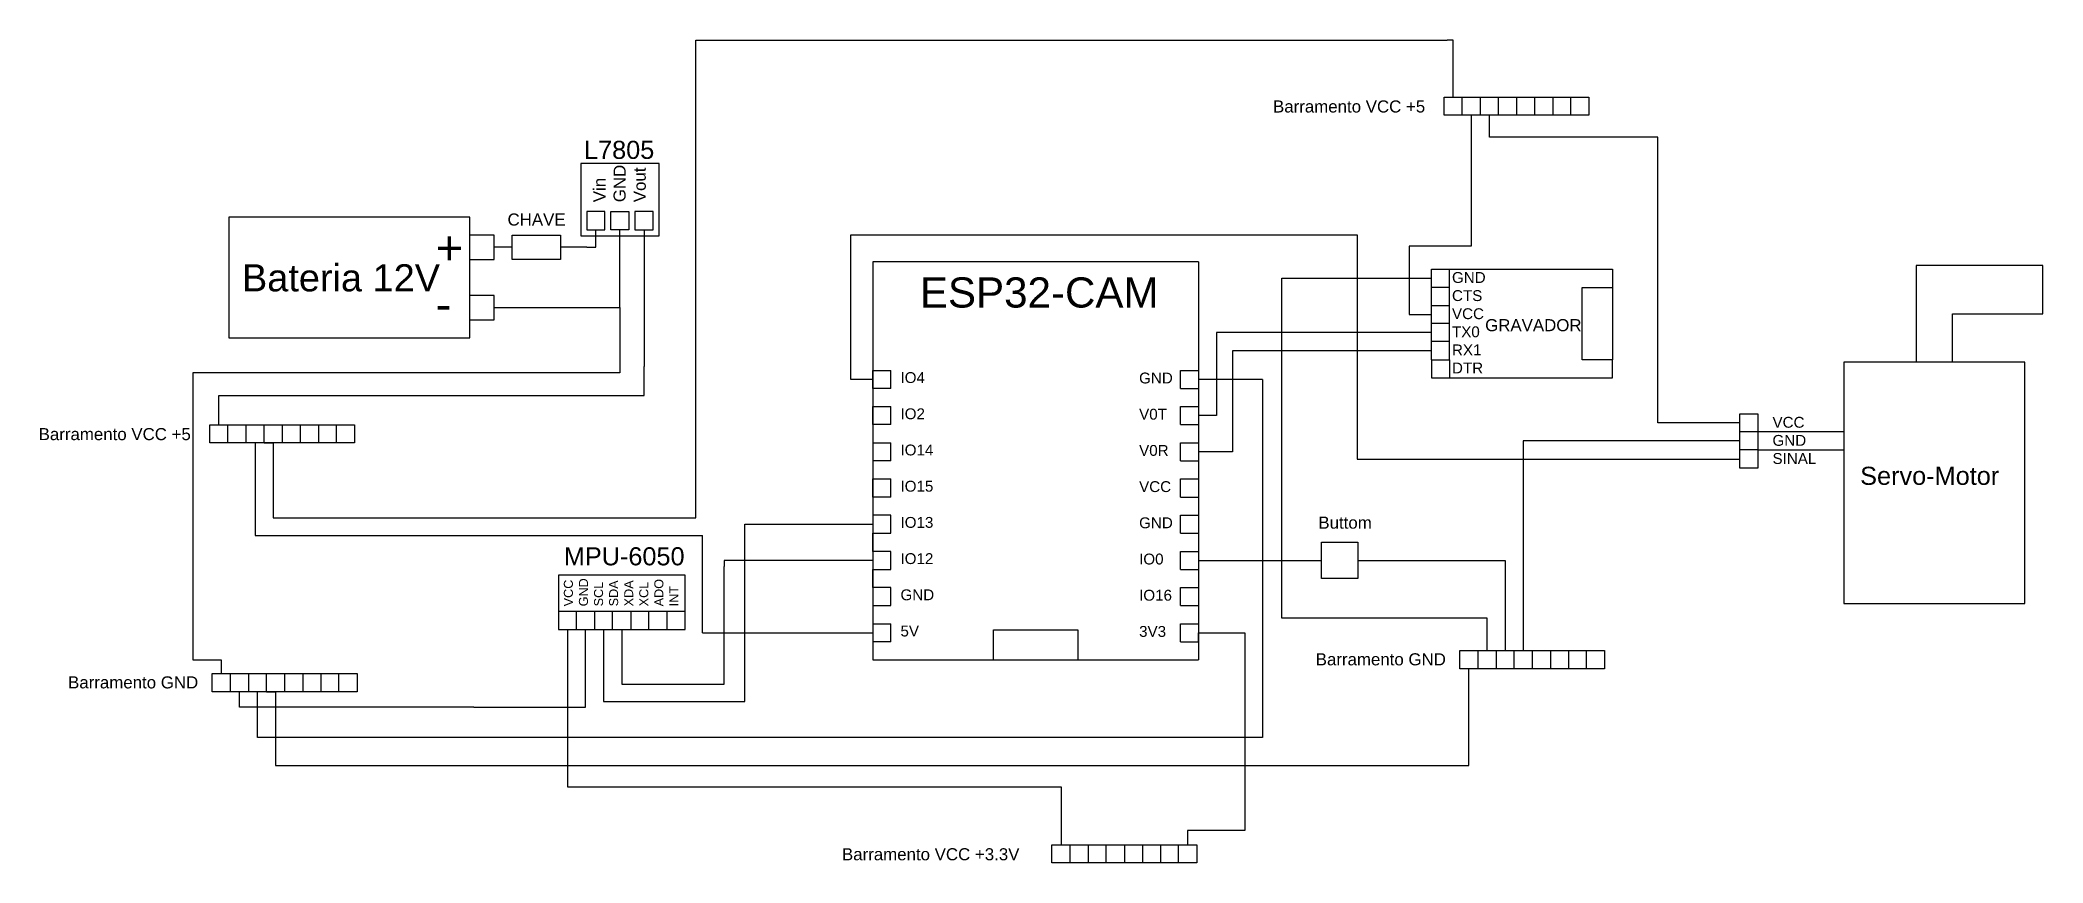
# Model space of a CAD drawing. Header units: millimetres. Extents: x -84 to 248, y -31 to 106.
import ezdxf

# ---------------------------------------------------------------- set-up
doc = ezdxf.new("R2010")
doc.units = ezdxf.units.MM
for name, color, linetype in [('Componetes', 7, 'Continuous'), ('Fios', 150, 'Continuous'), ('Texto', 7, 'Continuous')]:
    doc.layers.add(name, color=color, linetype=linetype)
doc.styles.get("Standard").update_dxf_attribs({"font": 'arial.ttf'})

msp = doc.modelspace()

# ---------------------------------------------------------------- linework, layer by layer
at = {"layer": 'Componetes'}
for p, q in [((148.46, 96.35), (149.96, 96.35)), ((151.46, 93.35), (151.46, 96.35)), ((154.46, 96.35), (154.46, 93.35)), ((157.46, 93.35), (157.46, 96.35)), ((160.46, 96.35), (160.46, 93.35)), ((166.46, 96.35), (166.46, 93.35)), ((169.46, 93.35), (169.46, 96.35)), ((18.28, 85.36), (5.28, 85.36)), ((5.28, 85.36), (5.28, 81.36)), ((18.28, 81.36), (18.28, 85.36)), ((5.28, 81.36), (5.28, 76.36)), ((18.28, 73.36), (18.28, 81.36)), ((9.28, 77.36), (6.28, 77.36)), ((6.28, 77.36), (6.28, 74.36)), ((9.28, 74.36), (9.28, 77.36)), ((10.28, 74.36), (10.28, 77.36)), ((10.28, 77.36), (13.28, 77.36)), ((13.28, 77.36), (13.28, 74.36)), ((17.28, 77.36), (14.28, 77.36)), ((14.28, 77.36), (14.28, 74.36)), ((17.28, 74.36), (17.28, 77.36)), ((-6.09, 73.45), (1.91, 73.45)), ((-6.09, 69.45), (-6.09, 73.45)), ((1.91, 73.45), (1.91, 69.45)), ((5.28, 76.36), (5.28, 73.36)), ((5.28, 73.36), (18.28, 73.36)), ((5.28, 73.36), (6.28, 73.36)), ((6.28, 74.36), (9.28, 74.36)), ((13.28, 74.36), (10.28, 74.36)), ((14.28, 74.36), (17.28, 74.36)), ((1.91, 69.45), (-6.09, 69.45)), ((107.73, 69.05), (53.73, 69.05)), ((53.73, 69.05), (53.73, 3.05)), ((107.73, 69.05), (107.73, 3.05)), ((146.36, 67.81), (176.36, 67.81)), ((146.36, 52.81), (146.36, 67.81)), ((149.36, 52.81), (149.36, 67.81)), ((176.36, 67.81), (176.36, 52.81)), ((247.76, 68.42), (226.76, 68.42)), ((226.76, 68.42), (226.76, 60.42)), ((247.76, 60.42), (247.76, 68.42)), ((149.36, 64.81), (146.36, 64.81)), ((171.36, 64.81), (176.36, 64.81)), ((171.36, 52.81), (171.36, 64.81)), ((146.36, 61.81), (149.36, 61.81)), ((226.76, 60.42), (226.76, 52.42)), ((232.76, 52.42), (232.76, 60.42)), ((232.76, 60.42), (247.76, 60.42)), ((149.36, 58.81), (146.36, 58.81)), ((149.36, 55.81), (149.36, 58.81)), ((149.36, 55.81), (146.36, 55.81)), ((53.73, 48.05), (53.73, 51.05)), ((53.73, 51.05), (56.73, 51.05)), ((56.73, 48.05), (56.73, 51.05)), ((104.73, 48.05), (104.73, 51.05)), ((104.73, 51.05), (107.73, 51.05)), ((146.36, 52.81), (149.36, 52.81)), ((146.36, 52.81), (146.36, 49.81)), ((149.36, 52.81), (149.36, 49.81)), ((176.36, 52.81), (171.36, 52.81)), ((176.36, 49.81), (176.36, 52.81)), ((244.76, 52.42), (214.76, 52.42)), ((214.76, 52.42), (214.76, 12.42)), ((244.76, 52.42), (232.76, 52.42)), ((244.76, 12.42), (244.76, 52.42)), ((56.73, 48.05), (53.73, 48.05)), ((104.73, 48.05), (107.73, 48.05)), ((146.36, 49.81), (176.36, 49.81)), ((53.73, 42.05), (53.73, 45.05)), ((53.73, 45.05), (56.73, 45.05)), ((56.73, 42.05), (56.73, 45.05)), ((104.73, 42.05), (104.73, 45.05)), ((104.73, 45.05), (107.73, 45.05)), ((197.48, 34.85), (197.48, 43.85)), ((197.48, 43.85), (200.48, 43.85)), ((200.48, 43.85), (200.48, 34.85)), ((-53.22, 39.04), (-53.22, 42.04)), ((-50.22, 42.04), (-50.22, 39.04)), ((-47.22, 39.04), (-47.22, 42.04)), ((-44.22, 42.04), (-44.22, 39.04)), ((-38.22, 42.04), (-38.22, 39.04)), ((-35.22, 39.04), (-35.22, 42.04)), ((56.73, 42.05), (53.73, 42.05)), ((104.73, 42.05), (107.73, 42.05)), ((200.48, 40.85), (197.48, 40.85)), ((214.76, 40.85), (200.48, 40.85)), ((-47.22, 39.04), (-45.72, 39.04)), ((53.73, 39.05), (56.73, 39.05)), ((56.73, 36.05), (56.73, 39.05)), ((104.73, 36.05), (104.73, 39.05)), ((104.73, 39.05), (107.73, 39.05)), ((200.48, 37.85), (197.48, 37.85)), ((200.48, 37.85), (214.76, 37.85)), ((56.73, 36.05), (53.73, 36.05)), ((104.73, 36.05), (107.73, 36.05)), ((200.48, 34.85), (197.48, 34.85)), ((53.73, 30.05), (53.73, 33.05)), ((53.73, 33.05), (56.73, 33.05)), ((56.73, 30.05), (53.73, 30.05)), ((56.73, 30.05), (56.73, 33.05)), ((104.73, 30.05), (104.73, 33.05)), ((104.73, 33.05), (107.73, 33.05)), ((104.73, 30.05), (107.73, 30.05)), ((56.73, 27.05), (53.73, 27.05)), ((56.73, 24.05), (56.73, 27.05)), ((104.73, 24.05), (104.73, 27.05)), ((104.73, 27.05), (107.73, 27.05)), ((53.73, 21.05), (53.73, 24.05)), ((53.73, 24.05), (56.73, 24.05)), ((104.73, 24.05), (107.73, 24.05)), ((56.73, 21.05), (53.73, 21.05)), ((56.73, 18.05), (56.73, 21.05)), ((104.73, 18.05), (104.73, 21.05)), ((104.73, 21.05), (107.73, 21.05)), ((128.15, 19.55), (128.15, 22.55)), ((128.15, 22.55), (134.15, 22.55)), ((134.15, 22.55), (134.15, 16.55)), ((22.58, 17.09), (1.58, 17.09)), ((1.58, 17.09), (1.58, 8.09)), ((22.58, 8.09), (22.58, 17.09)), ((53.73, 15.05), (53.73, 18.05)), ((53.73, 18.05), (56.73, 18.05)), ((104.73, 18.05), (107.73, 18.05)), ((128.15, 16.55), (128.15, 19.55)), ((56.73, 15.05), (53.73, 15.05)), ((56.73, 12.05), (56.73, 15.05)), ((104.73, 12.05), (104.73, 15.05)), ((104.73, 15.05), (107.73, 15.05)), ((134.15, 16.55), (128.15, 16.55)), ((22.58, 11.09), (1.58, 11.09)), ((4.58, 8.09), (4.58, 11.09)), ((7.58, 11.09), (7.58, 8.09)), ((10.58, 8.09), (10.58, 11.09)), ((13.58, 11.09), (13.58, 8.09)), ((16.58, 8.09), (16.58, 11.09)), ((19.58, 11.09), (19.58, 8.09)), ((53.73, 12.05), (56.73, 12.05)), ((104.73, 12.05), (107.73, 12.05)), ((214.76, 12.42), (244.76, 12.42)), ((1.58, 8.09), (22.58, 8.09)), ((1.58, 8.09), (4.58, 8.09)), ((7.58, 8.09), (10.58, 8.09)), ((13.58, 8.09), (16.58, 8.09)), ((53.73, 9.05), (56.73, 9.05)), ((56.73, 6.05), (56.73, 9.05)), ((73.73, 3.05), (73.73, 8.05)), ((73.73, 8.05), (87.73, 8.05)), ((87.73, 8.05), (87.73, 3.05)), ((104.73, 6.05), (104.73, 9.05)), ((104.73, 9.05), (107.73, 9.05)), ((56.73, 6.05), (53.73, 6.05)), ((104.73, 6.05), (107.73, 6.05)), ((154.08, 1.6), (154.08, 4.6)), ((157.08, 4.6), (157.08, 1.6)), ((160.08, 1.6), (160.08, 4.6)), ((163.08, 4.6), (163.08, 1.6)), ((169.08, 4.6), (169.08, 1.6)), ((172.08, 1.6), (172.08, 4.6)), ((-52.81, -2.22), (-52.81, 0.78)), ((-49.81, 0.78), (-49.81, -2.22)), ((-46.81, -2.22), (-46.81, 0.78)), ((-43.81, 0.78), (-43.81, -2.22)), ((-37.81, 0.78), (-37.81, -2.22)), ((-34.81, -2.22), (-34.81, 0.78)), ((53.73, 3.05), (107.73, 3.05)), ((-46.81, -2.22), (-45.31, -2.22)), ((83.43, -27.6), (84.93, -27.6)), ((86.43, -30.6), (86.43, -27.6)), ((89.43, -27.6), (89.43, -30.6)), ((92.43, -30.6), (92.43, -27.6)), ((95.43, -27.6), (95.43, -30.6)), ((101.43, -27.6), (101.43, -30.6)), ((104.43, -30.6), (104.43, -27.6))]:
    msp.add_line(p, q, dxfattribs=at)
for points in [[(172.46, 96.35), (172.46, 93.35), (148.46, 93.35), (148.46, 96.35)], [(-32.22, 42.04), (-32.22, 39.04), (-56.22, 39.04), (-56.22, 42.04)], [(175.08, 4.6), (175.08, 1.6), (151.08, 1.6), (151.08, 4.6)], [(-31.81, 0.78), (-31.81, -2.22), (-55.81, -2.22), (-55.81, 0.78)], [(107.43, -27.6), (107.43, -30.6), (83.43, -30.6), (83.43, -27.6)]]:
    msp.add_lwpolyline(points, close=True, dxfattribs=at)
for points in [[(163.46, 96.35), (163.46, 96.35), (163.46, 93.35)], [(-13.09, 56.45), (-13.09, 76.45), (-53.09, 76.45), (-53.09, 56.45), (-13.09, 56.45), (-13.09, 59.45), (-9.09, 59.45), (-9.09, 63.45), (-13.09, 63.45), (-13.09, 69.45), (-9.09, 69.45), (-9.09, 73.45), (-13.09, 73.45)], [(-41.22, 42.04), (-41.22, 42.04), (-41.22, 39.04)], [(166.08, 4.6), (166.08, 4.6), (166.08, 1.6)], [(-40.81, 0.78), (-40.81, 0.78), (-40.81, -2.22)], [(98.43, -27.6), (98.43, -27.6), (98.43, -30.6)]]:
    msp.add_lwpolyline(points, dxfattribs=at)
at = {"layer": 'Fios'}
for p, q in [((24.37, 26.62), (24.37, 105.8)), ((24.37, 105.8), (148.97, 105.8)), ((149.96, 105.8), (148.97, 105.8)), ((149.96, 96.35), (149.96, 105.8)), ((152.96, 93.35), (152.96, 71.66)), ((155.96, 89.71), (155.96, 93.35)), ((157.46, 89.71), (155.96, 89.71)), ((183.88, 89.71), (157.46, 89.71)), ((183.88, 42.35), (183.88, 89.71)), ((7.78, 71.45), (7.78, 74.36)), ((11.78, 61.45), (11.78, 74.36)), ((15.78, 74.36), (15.78, 51.67)), ((50.1, 49.55), (50.1, 73.51)), ((50.1, 73.51), (134.05, 73.51)), ((134.05, 73.51), (134.05, 36.35)), ((-6.09, 71.45), (-9.09, 71.45)), ((6.28, 71.45), (1.91, 71.45)), ((6.28, 71.45), (7.78, 71.45)), ((152.96, 71.66), (142.68, 71.66)), ((142.68, 71.66), (142.68, 67.81)), ((142.68, 67.81), (142.68, 66.31)), ((121.55, 64.81), (121.55, 66.31)), ((121.55, 66.31), (146.36, 66.31)), ((121.55, 9.97), (121.55, 64.81)), ((142.68, 66.31), (142.68, 60.31)), ((-9.09, 61.45), (10.28, 61.45)), ((10.28, 61.45), (11.78, 61.45)), ((11.78, 61.45), (11.78, 50.62)), ((142.68, 60.31), (146.36, 60.31)), ((146.36, 57.31), (110.7, 57.31)), ((110.7, 57.31), (110.7, 45.05)), ((146.36, 54.31), (113.37, 54.31)), ((113.37, 54.31), (113.37, 39.05)), ((11.78, 50.62), (-59.02, 50.62)), ((-59.02, 50.62), (-59.02, 3.04)), ((15.78, 46.86), (15.78, 51.67)), ((-54.72, 42.04), (-54.72, 46.86)), ((-54.72, 46.86), (15.78, 46.86)), ((53.73, 49.55), (50.1, 49.55)), ((53.73, 48.05), (53.73, 49.55)), ((118.36, 49.55), (107.73, 49.55)), ((118.36, 49.55), (118.36, -9.81)), ((110.7, 43.55), (107.73, 43.55)), ((110.7, 45.05), (110.7, 43.55)), ((197.48, 42.35), (183.88, 42.35)), ((-48.72, 39.04), (-48.72, 23.65)), ((-45.72, 39.04), (-45.72, 26.62)), ((113.37, 37.55), (107.73, 37.55)), ((113.37, 39.05), (113.37, 37.55)), ((163.08, 39.35), (161.58, 39.35)), ((161.58, 39.35), (161.58, 4.6)), ((197.48, 39.35), (163.08, 39.35)), ((134.05, 36.35), (197.48, 36.35)), ((-45.72, 26.62), (24.37, 26.62)), ((-48.72, 23.65), (25.47, 23.65)), ((25.47, 7.55), (25.47, 23.65)), ((32.49, 24.05), (32.49, 25.55)), ((32.49, 25.55), (53.73, 25.55)), ((32.49, -3.83), (32.49, 24.05)), ((53.73, 19.55), (29.09, 19.55)), ((29.09, 19.55), (29.09, 18.55)), ((29.09, 18.05), (29.09, 18.55)), ((29.09, -0.97), (29.09, 18.05)), ((107.73, 19.55), (128.15, 19.55)), ((134.15, 19.55), (157.08, 19.55)), ((157.08, 19.55), (158.58, 19.55)), ((158.58, 19.55), (158.58, 4.6)), ((155.58, 9.97), (121.55, 9.97)), ((155.58, 4.6), (155.58, 9.97)), ((3.08, 8.09), (3.08, -17.98)), ((6.08, -4.78), (6.08, 8.09)), ((9.08, 8.09), (9.08, -3.83)), ((12.08, 8.09), (12.08, -0.97)), ((25.47, 7.55), (53.73, 7.55)), ((107.73, 6.05), (107.73, 7.55)), ((107.73, 7.55), (115.41, 7.55)), ((115.41, 7.55), (115.41, -25.25)), ((-59.02, 3.04), (-55.81, 3.04)), ((-55.81, 3.04), (-54.31, 3.04)), ((-54.31, 3.04), (-54.31, 0.78)), ((152.58, -14.45), (152.58, 1.6)), ((-51.31, -4.78), (-51.31, -2.22)), ((-48.31, -9.81), (-48.31, -2.22)), ((-45.31, -2.22), (-45.31, -14.45)), ((12.08, -0.97), (29.09, -0.97)), ((-49.81, -4.78), (-51.31, -4.78)), ((-12.46, -4.78), (-49.81, -4.78)), ((-12.46, -4.78), (3.08, -4.78)), ((3.08, -4.78), (6.08, -4.78)), ((9.08, -3.83), (32.49, -3.83)), ((-46.81, -9.81), (-48.31, -9.81)), ((118.36, -9.81), (-46.81, -9.81)), ((-45.31, -14.45), (151.08, -14.45)), ((151.08, -14.45), (152.58, -14.45)), ((3.08, -17.98), (83.43, -17.98)), ((83.43, -17.98), (84.93, -17.98)), ((84.93, -17.98), (84.93, -27.6)), ((107.43, -25.25), (105.93, -25.25)), ((105.93, -25.25), (105.93, -27.6)), ((115.41, -25.25), (107.43, -25.25))]:
    msp.add_line(p, q, dxfattribs=at)

# ---------------------------------------------------------------- texts
at = {"layer": 'Componetes', "ltscale": 0.3}
msp.add_text(' ESP32-CAM', height=5, dxfattribs=at).set_placement((59.58, 61.46))
at = {"layer": 'Componetes', "attachment_point": 1}
for s, width, insert, char_height in [('GND\\PCTS\\PVCC\\PTX0\\PRX1\\PDTR', 6.6282, (149.76, 67.34), 1.8), ('VCC\\PGND\\PSINAL', 9.5926, (202.91, 43.34), 1.8), ('Servo-Motor', 26.2429, (217.45, 35.07), 3)]:
    msp.add_mtext_dynamic_manual_height_columns(s, width=width, gutter_width=79.58, heights=[0], dxfattribs=dict(at, insert=insert, char_height=char_height))
at = {"layer": 'Texto', "attachment_point": 1}
for s, width, insert, char_height in [('Barramento VCC +5', 26.5496, (120.09, 95.79), 2), ('L7805', 3, (5.83, 89.1), 3), ('CHAVE', 10.1148, (-6.85, 77.05), 2), ('+\\P-', 5.6, (-18.76, 74.18), 5.6), ('Bateria 12V', 33.9204, (-50.89, 68.64), 4.5), ('GRAVADOR', 20.1959, (155.26, 59.54), 2), ('IO4\\P\\PIO2\\P\\PIO14\\P\\PIO15\\P\\PIO13\\P\\PIO12\\P\\PGND\\P\\P5V', 4.8158, (58.31, 50.75), 1.8), ('GND\\P\\PV0T\\P\\PV0R\\P\\PVCC\\P\\PGND\\P\\PIO0\\P\\PIO16\\P\\P3V3', 4.8158, (97.88, 50.68), 1.8), ('Barramento VCC +5', 26.5496, (-84.6, 41.48), 2), ('Buttom', 10.3493, (127.61, 26.81), 2), ('MPU-6050', 6.5136, (2.48, 21.73), 3), ('Barramento GND ', 22.9619, (127.17, 4.15), 2), ('Barramento GND ', 22.9619, (-79.72, 0.33), 2), ('Barramento VCC +3.3V', 32.2818, (48.61, -28.16), 2)]:
    msp.add_mtext_dynamic_manual_height_columns(s, width=width, gutter_width=79.58, heights=[0], dxfattribs=dict(at, insert=insert, char_height=char_height))
at = {"layer": 'Texto', "attachment_point": 1, "rotation": 90}
for s, width, insert, char_height in [('Vin\\PGND\\PVout', 5.5027, (7.4, 78.92), 2), ('VCC\\PGND\\PSCL\\PSDA\\PXDA\\PXCL\\PADO\\PINT', 1.5, (2.49, 11.93), 1.5)]:
    msp.add_mtext_dynamic_manual_height_columns(s, width=width, gutter_width=79.58, heights=[0], dxfattribs=dict(at, insert=insert, char_height=char_height))

doc.saveas('drawing.dxf')
